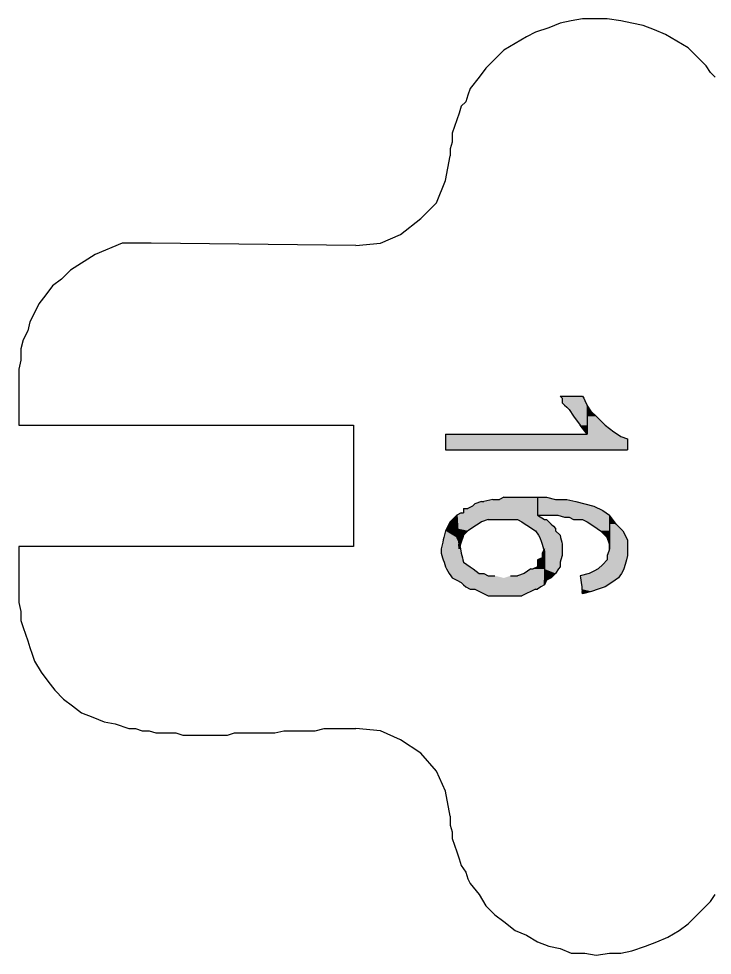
# Model space of a CAD drawing. Extents: x -1063 to 1100, y -467 to 441.
# Drawn here: x -43.5 to 8, y -322.7 to -253.2 of the extents above; entities that cross this region are included whole.
import ezdxf

# ---------------------------------------------------------------- set-up
doc = ezdxf.new("R2010")
doc.units = 0
doc.layers.add('H', color=7, linetype='CONTINUOUS')
doc.layers.add('P', color=250, linetype='CONTINUOUS')

# ---------------------------------------------------------------- blocks, each defined once
blk = doc.blocks.new('*U71')
at = {"layer": 'H', "color": 0, "linetype": 'CONTINUOUS'}
for p, q in [((-3.333, -281.167), (-1.667, -281.167)), ((-3.333, -281.167), (-3.167, -281.333)), ((-3.167, -281.333), (-3.167, -281.5)), ((-1.667, -281.167), (-1.583, -281.333)), ((-1.583, -281.333), (-1.5, -281.5)), ((-3.167, -281.5), (-3.167, -281.667)), ((-3.167, -281.667), (-3, -281.833)), ((-3, -281.833), (-2.833, -282)), ((-2.833, -282), (-2.667, -282.167)), ((-2.667, -282.167), (-2.333, -282.667)), ((-1.5, -281.5), (-1.417, -281.667)), ((-1.417, -281.667), (-1.333, -281.833)), ((-1.333, -281.833), (-1.333, -282)), ((-1.333, -282), (-1.333, -282.167)), ((-1.333, -282.167), (-1.333, -282.667)), ((-2.333, -282.667), (-1.833, -283.333)), ((-1.333, -282.667), (-1.333, -283.333)), ((-1.333, -284), (-1.833, -283.333)), ((-1.333, -283.333), (-1.333, -284))]:
    blk.add_line(p, q, dxfattribs=at)
for points in [[(-3.333, -281.167), (-3.333, -281.167), (-1.667, -281.167)], [(-3.333, -281.167), (-3.167, -281.333), (-1.583, -281.333)], [(-3.167, -281.333), (-3.167, -281.5), (-1.5, -281.5)], [(-3.167, -281.5), (-3.167, -281.667), (-1.417, -281.667)], [(-3.167, -281.667), (-3, -281.833), (-1.333, -281.833)], [(-3, -281.833), (-2.833, -282), (-1.333, -282)], [(-2.833, -282), (-2.667, -282.167), (-1.333, -282.167)], [(-2.667, -282.167), (-2.333, -282.667), (-1.333, -282.667)], [(-2.333, -282.667), (-1.833, -283.333), (-1.333, -283.333)]]:
    blk.add_solid(points, dxfattribs=at)
at = {"layer": 'H', "color": 0, "linetype": 'CONTINUOUS', "extrusion": (0, 0, -1)}
for points in [[(3.333, -281.167), (1.667, -281.167), (1.583, -281.333)], [(3.167, -281.333), (1.583, -281.333), (1.5, -281.5)], [(3.167, -281.5), (1.5, -281.5), (1.417, -281.667)], [(3.167, -281.667), (1.417, -281.667), (1.333, -281.833)], [(3, -281.833), (1.333, -281.833), (1.333, -282)], [(2.833, -282), (1.333, -282), (1.333, -282.167)], [(2.667, -282.167), (1.333, -282.167), (1.333, -282.667)], [(2.333, -282.667), (1.333, -282.667), (1.333, -283.333)], [(1.833, -283.333), (1.333, -283.333), (1.333, -284)]]:
    blk.add_solid(points, dxfattribs=at)
blk = doc.blocks.new('*U72')
at = {"layer": 'H', "color": 0, "linetype": 'CONTINUOUS'}
for p, q in [((-1.333, -281.833), (-1.333, -282.333)), ((-1, -282.333), (-1.333, -281.833)), ((-1.333, -282.333), (-1.333, -282.667)), ((-1.333, -282.667), (-1.333, -283.333)), ((-1, -282.333), (-0.667, -282.667)), ((-0.667, -282.667), (0, -283.333)), ((-1.333, -283.333), (-1.333, -283.833)), ((0, -283.333), (0.667, -283.833)), ((-11.833, -284), (-1.333, -284)), ((-11.833, -284), (-11.833, -284.167)), ((-11.833, -284.167), (-11.833, -284.333)), ((-1.333, -283.833), (-1.333, -284)), ((0.667, -283.833), (0.917, -284)), ((0.917, -284), (1.167, -284.167)), ((1.167, -284.167), (1.667, -284.333)), ((-11.833, -284.333), (-11.833, -285.167)), ((1.667, -284.333), (1.667, -285.167)), ((-11.833, -285.167), (1.667, -285.167))]:
    blk.add_line(p, q, dxfattribs=at)
for points in [[(-1.333, -281.833), (-1.333, -282.333), (-1, -282.333)], [(-1.333, -282.333), (-1.333, -282.667), (-0.667, -282.667)], [(-1.333, -282.667), (-1.333, -283.333), (0, -283.333)], [(-1.333, -283.333), (-1.333, -283.833), (0.667, -283.833)], [(-11.833, -284), (-11.833, -284), (-1.333, -284)], [(-11.833, -284), (-11.833, -284.167), (1.167, -284.167)], [(-11.833, -284.167), (-11.833, -284.333), (1.667, -284.333)], [(-1.333, -283.833), (-1.333, -284), (0.917, -284)], [(-11.833, -284.333), (-11.833, -285.167), (1.667, -285.167)], [(-11.833, -285.167), (-11.833, -285.167), (1.667, -285.167)]]:
    blk.add_solid(points, dxfattribs=at)
at = {"layer": 'H', "color": 0, "linetype": 'CONTINUOUS', "extrusion": (0, 0, -1)}
for points in [[(1.333, -282.333), (1, -282.333), (0.667, -282.667)], [(1.333, -282.667), (0.667, -282.667), (0, -283.333)], [(1.333, -283.333), (0, -283.333), (-0.667, -283.833)], [(11.833, -284), (-0.917, -284), (-1.167, -284.167)], [(11.833, -284.167), (-1.167, -284.167), (-1.667, -284.333)], [(1.333, -283.833), (-0.667, -283.833), (-0.917, -284)], [(11.833, -284.333), (-1.667, -284.333), (-1.667, -285.167)]]:
    blk.add_solid(points, dxfattribs=at)
blk = doc.blocks.new('*U73')
at = {"layer": 'H', "color": 0, "linetype": 'CONTINUOUS'}
for p, q in [((-11.5, -290.5), (-11.583, -290.667)), ((-11, -290), (-11.5, -290.5)), ((-11, -290.5), (-11, -290)), ((-11, -290.5), (-11, -290.667)), ((-11.833, -291.167), (-11.958, -291.667)), ((-11.583, -290.667), (-11.833, -291.167)), ((-11, -290.667), (-11, -291.167)), ((-11, -291.167), (-11, -291.667)), ((-12, -291.833), (-12.042, -292)), ((-11.958, -291.667), (-12, -291.833)), ((-11, -291.667), (-10.917, -291.833)), ((-10.917, -291.833), (-10.833, -292)), ((-12.042, -292), (-12.167, -292.5)), ((-12.167, -292.5), (-12.167, -292.833)), ((-10.833, -292), (-10.733, -292.5)), ((-10.733, -292.5), (-10.667, -292.833)), ((-4.5, -292.5), (-4.667, -292.833)), ((-4.5, -292.833), (-4.5, -292.5)), ((-12.167, -292.833), (-12.056, -293.167)), ((-12.056, -293.167), (-12, -293.333)), ((-10.667, -292.833), (-10.583, -293.167)), ((-10.583, -293.167), (-10.542, -293.333)), ((-4.667, -293.167), (-5, -293.333)), ((-4.667, -292.833), (-4.667, -293.167)), ((-4.5, -292.833), (-4.5, -293.167)), ((-4.5, -293.167), (-4.5, -293.333)), ((-12, -293.333), (-11.944, -293.5)), ((-11.944, -293.5), (-11.833, -293.833)), ((-11.833, -293.833), (-11.75, -294)), ((-10.542, -293.333), (-10.5, -293.5)), ((-10.5, -293.5), (-10, -293.833)), ((-10, -293.833), (-9.778, -294)), ((-5, -293.833), (-5.333, -294)), ((-5, -293.333), (-5, -293.5)), ((-5, -293.5), (-5, -293.833)), ((-4.5, -293.333), (-4.5, -293.5)), ((-4.5, -293.5), (-4.5, -293.833)), ((-4.5, -293.833), (-4.5, -294)), ((-11.75, -294), (-11.667, -294.167)), ((-11.667, -294.167), (-11.556, -294.333)), ((-11.556, -294.333), (-11.444, -294.5)), ((-11.444, -294.5), (-11.333, -294.667)), ((-11.333, -294.667), (-11, -294.833)), ((-9.778, -294), (-9.556, -294.167)), ((-9.556, -294.167), (-9.333, -294.333)), ((-9.333, -294.333), (-9, -294.333)), ((-9, -294.333), (-8.667, -294.5)), ((-8.667, -294.5), (-8.167, -294.5)), ((-7, -294.5), (-6.5, -294.5)), ((-6, -294.333), (-6.5, -294.5)), ((-5.75, -294.167), (-6, -294.333)), ((-5.5, -294), (-5.75, -294.167)), ((-5.5, -294), (-5.333, -294)), ((-4.5, -294), (-4.5, -294.167)), ((-4.5, -294.167), (-4.5, -294.333)), ((-4.5, -294.333), (-4.5, -294.5)), ((-4.5, -294.5), (-4.5, -294.667)), ((-4.5, -294.667), (-4.5, -294.833)), ((-11, -294.833), (-10.667, -295)), ((-10.667, -295), (-10.5, -295.167)), ((-10.5, -295.167), (-10.333, -295.333)), ((-10.333, -295.333), (-10, -295.5)), ((-4.75, -295.333), (-5, -295.5)), ((-4.5, -295.167), (-4.75, -295.333)), ((-4.5, -294.833), (-4.5, -295)), ((-4.5, -295), (-4.5, -295.167)), ((-10, -295.5), (-9.667, -295.5)), ((-9.667, -295.5), (-8.667, -296)), ((-8.667, -296), (-8, -296)), ((-8, -296), (-7.5, -296)), ((-7.5, -296), (-7, -296)), ((-7, -296), (-6.167, -296)), ((-5.167, -295.5), (-6.167, -296)), ((-5.167, -295.5), (-5, -295.5))]:
    blk.add_line(p, q, dxfattribs=at)
for points in [[(-11.5, -290.5), (-11.583, -290.667), (-11, -290.667)], [(-11, -290), (-11.5, -290.5), (-11, -290.5)], [(-11.833, -291.167), (-11.958, -291.667), (-11, -291.667)], [(-11.583, -290.667), (-11.833, -291.167), (-11, -291.167)], [(-12, -291.833), (-12.042, -292), (-10.833, -292)], [(-11.958, -291.667), (-12, -291.833), (-10.917, -291.833)], [(-12.042, -292), (-12.167, -292.5), (-10.733, -292.5)], [(-12.167, -292.5), (-12.167, -292.833), (-10.667, -292.833)], [(-4.5, -292.5), (-4.667, -292.833), (-4.5, -292.833)], [(-12.167, -292.833), (-12.056, -293.167), (-10.583, -293.167)], [(-12.056, -293.167), (-12, -293.333), (-10.542, -293.333)], [(-4.667, -293.167), (-5, -293.333), (-4.5, -293.333)], [(-4.667, -292.833), (-4.667, -293.167), (-4.5, -293.167)], [(-12, -293.333), (-11.944, -293.5), (-10.5, -293.5)], [(-11.944, -293.5), (-11.833, -293.833), (-10, -293.833)], [(-11.833, -293.833), (-11.75, -294), (-9.778, -294)], [(-5, -293.833), (-5.333, -294), (-4.5, -294)], [(-5, -293.333), (-5, -293.5), (-4.5, -293.5)], [(-5, -293.5), (-5, -293.833), (-4.5, -293.833)], [(-11.75, -294), (-11.667, -294.167), (-9.556, -294.167)], [(-11.667, -294.167), (-11.556, -294.333), (-9.333, -294.333)], [(-11.556, -294.333), (-11.444, -294.5), (-8.667, -294.5)], [(-11.444, -294.5), (-11.333, -294.667), (-7.5, -294.667)], [(-11.333, -294.667), (-11, -294.833), (-4.5, -294.833)], [(-9.333, -294.333), (-9.333, -294.333), (-9, -294.333)], [(-8.667, -294.5), (-8.667, -294.5), (-8.167, -294.5)], [(-7, -294.5), (-7.5, -294.667), (-4.5, -294.667)], [(-7, -294.5), (-7, -294.5), (-6.5, -294.5)], [(-6, -294.333), (-6.5, -294.5), (-4.5, -294.5)], [(-5.75, -294.167), (-6, -294.333), (-4.5, -294.333)], [(-5.5, -294), (-5.75, -294.167), (-4.5, -294.167)], [(-5.5, -294), (-5.5, -294), (-5.333, -294)], [(-11, -294.833), (-10.667, -295), (-4.5, -295)], [(-10.667, -295), (-10.5, -295.167), (-4.5, -295.167)], [(-10.5, -295.167), (-10.333, -295.333), (-4.75, -295.333)], [(-10.333, -295.333), (-10, -295.5), (-5, -295.5)], [(-10, -295.5), (-10, -295.5), (-9.667, -295.5)], [(-9.667, -295.5), (-8.667, -296), (-6.167, -296)], [(-8.667, -296), (-8.667, -296), (-8, -296)], [(-8, -296), (-8, -296), (-7.5, -296)], [(-7.5, -296), (-7.5, -296), (-7, -296)], [(-7, -296), (-7, -296), (-6.167, -296)], [(-5.167, -295.5), (-5.167, -295.5), (-5, -295.5)]]:
    blk.add_solid(points, dxfattribs=at)
at = {"layer": 'H', "color": 0, "linetype": 'CONTINUOUS', "extrusion": (0, 0, -1)}
for points in [[(11.5, -290.5), (11, -290.5), (11, -290.667)], [(11.833, -291.167), (11, -291.167), (11, -291.667)], [(11.583, -290.667), (11, -290.667), (11, -291.167)], [(12, -291.833), (10.917, -291.833), (10.833, -292)], [(11.958, -291.667), (11, -291.667), (10.917, -291.833)], [(12.167, -292.5), (10.733, -292.5), (10.667, -292.833)], [(12.042, -292), (10.833, -292), (10.733, -292.5)], [(12.167, -292.833), (10.667, -292.833), (10.583, -293.167)], [(12.056, -293.167), (10.583, -293.167), (10.542, -293.333)], [(4.667, -292.833), (4.5, -292.833), (4.5, -293.167)], [(4.667, -293.167), (4.5, -293.167), (4.5, -293.333)], [(12, -293.333), (10.542, -293.333), (10.5, -293.5)], [(11.944, -293.5), (10.5, -293.5), (10, -293.833)], [(11.833, -293.833), (10, -293.833), (9.778, -294)], [(5, -293.333), (4.5, -293.333), (4.5, -293.5)], [(5, -293.5), (4.5, -293.5), (4.5, -293.833)], [(5, -293.833), (4.5, -293.833), (4.5, -294)], [(11.75, -294), (9.778, -294), (9.556, -294.167)], [(11.667, -294.167), (9.556, -294.167), (9.333, -294.333)], [(11.556, -294.333), (9, -294.333), (8.667, -294.5)], [(11.444, -294.5), (8.167, -294.5), (7.5, -294.667)], [(11.333, -294.667), (4.5, -294.667), (4.5, -294.833)], [(7, -294.5), (4.5, -294.5), (4.5, -294.667)], [(6, -294.333), (4.5, -294.333), (4.5, -294.5)], [(5.75, -294.167), (4.5, -294.167), (4.5, -294.333)], [(5.5, -294), (4.5, -294), (4.5, -294.167)], [(11, -294.833), (4.5, -294.833), (4.5, -295)], [(10.667, -295), (4.5, -295), (4.5, -295.167)], [(10.5, -295.167), (4.5, -295.167), (4.75, -295.333)], [(10.333, -295.333), (4.75, -295.333), (5, -295.5)], [(9.667, -295.5), (5.167, -295.5), (6.167, -296)]]:
    blk.add_solid(points, dxfattribs=at)
blk = doc.blocks.new('*U74')
at = {"layer": 'H', "color": 0, "linetype": 'CONTINUOUS'}
for p, q in [((-9.167, -289), (-9.667, -289.167)), ((-9.167, -289), (-9, -289)), ((-8.333, -288.833), (-9, -289)), ((-8.333, -288.833), (-7.833, -288.833)), ((-7.5, -288.667), (-7.833, -288.833)), ((-7.5, -288.667), (-6.667, -288.667)), ((-6.667, -288.667), (-5.833, -288.667)), ((-5.833, -288.667), (-5, -288.667)), ((-5, -288.667), (-5, -288.833)), ((-5, -288.833), (-5, -289)), ((-5, -289), (-5, -289.167)), ((-10.5, -289.5), (-10.167, -289.5)), ((-10.5, -289.5), (-10.5, -289.833)), ((-9.833, -289.333), (-10.167, -289.5)), ((-9.667, -289.167), (-9.833, -289.333)), ((-5, -289.167), (-5, -289.333)), ((-5, -289.333), (-5, -289.5)), ((-5, -289.5), (-5, -289.833)), ((-10.667, -289.833), (-11, -290)), ((-11, -290), (-10.978, -290.333)), ((-10.978, -290.333), (-10.967, -290.5)), ((-10.967, -290.5), (-10.956, -290.667)), ((-10.667, -289.833), (-10.5, -289.833)), ((-9.167, -290.5), (-9.417, -290.667)), ((-8.667, -290.333), (-9.167, -290.5)), ((-8.667, -290.333), (-8.167, -290.333)), ((-8.167, -290.333), (-7.5, -290.333)), ((-7.5, -290.333), (-7, -290.333)), ((-7, -290.333), (-6.5, -290.333)), ((-6.5, -290.333), (-6.167, -290.5)), ((-6.167, -290.5), (-5.917, -290.667)), ((-5, -289.833), (-5, -290)), ((-5, -290), (-4.5, -290.333)), ((-4.5, -290.333), (-4.333, -290.333)), ((-4.333, -290.333), (-4.167, -290.5)), ((-4.167, -290.5), (-4, -290.667)), ((-10.956, -290.667), (-10.944, -290.833)), ((-10.944, -290.833), (-10.933, -291)), ((-10.933, -291), (-10.922, -291.167)), ((-10.922, -291.167), (-10.9, -291.5)), ((-10.167, -291.167), (-10.5, -291.5)), ((-9.917, -291), (-10.167, -291.167)), ((-9.667, -290.833), (-9.917, -291)), ((-9.417, -290.667), (-9.667, -290.833)), ((-5.917, -290.667), (-5.667, -290.833)), ((-5.667, -290.833), (-5.417, -291)), ((-5.417, -291), (-5.167, -291.167)), ((-5.167, -291.167), (-4.944, -291.5)), ((-4, -290.667), (-3.833, -290.833)), ((-3.833, -290.833), (-3.667, -291)), ((-3.667, -291), (-3.667, -291.167)), ((-3.667, -291.167), (-3.333, -291.5)), ((-10.9, -291.5), (-10.889, -291.667)), ((-10.889, -291.667), (-10.867, -292)), ((-10.556, -291.667), (-10.667, -292)), ((-10.5, -291.5), (-10.556, -291.667)), ((-4.944, -291.5), (-4.833, -291.667)), ((-4.833, -291.667), (-4.722, -292)), ((-3.333, -291.5), (-3.292, -291.667)), ((-3.292, -291.667), (-3.208, -292)), ((-10.867, -292), (-10.856, -292.167)), ((-10.833, -292.5), (-10.856, -292.167)), ((-10.722, -292.167), (-10.833, -292.5)), ((-10.667, -292), (-10.722, -292.167)), ((-4.722, -292), (-4.667, -292.167)), ((-4.667, -292.167), (-4.556, -292.5)), ((-4.556, -292.5), (-4.5, -292.667)), ((-3.208, -292), (-3.167, -292.167)), ((-3.167, -292.167), (-3.167, -292.5)), ((-3.167, -292.5), (-3.167, -292.667)), ((-4.5, -292.667), (-4.5, -293)), ((-4.5, -293), (-4.5, -293.333)), ((-3.167, -293), (-3.278, -293.333)), ((-3.167, -292.667), (-3.167, -293)), ((-4.5, -293.333), (-4.5, -293.5)), ((-4.5, -293.5), (-4.5, -293.833)), ((-4.5, -293.833), (-4.5, -294)), ((-3.333, -293.833), (-3.444, -294)), ((-3.278, -293.333), (-3.333, -293.5)), ((-3.333, -293.5), (-3.333, -293.833)), ((-4.5, -294), (-4.5, -294.333)), ((-4.5, -294.333), (-4.5, -294.667)), ((-4.5, -294.667), (-4.5, -294.833)), ((-4, -294.667), (-4.333, -294.833)), ((-3.667, -294.333), (-4, -294.667)), ((-3.444, -294), (-3.667, -294.333)), ((-4.333, -294.833), (-4.5, -295.167)), ((-4.5, -295.167), (-4.5, -294.833))]:
    blk.add_line(p, q, dxfattribs=at)
for points in [[(-9.167, -289), (-9.667, -289.167), (-5, -289.167)], [(-9.167, -289), (-9.167, -289), (-9, -289)], [(-8.333, -288.833), (-9, -289), (-5, -289)], [(-8.333, -288.833), (-8.333, -288.833), (-7.833, -288.833)], [(-7.5, -288.667), (-7.833, -288.833), (-5, -288.833)], [(-7.5, -288.667), (-7.5, -288.667), (-6.667, -288.667)], [(-6.667, -288.667), (-6.667, -288.667), (-5.833, -288.667)], [(-5.833, -288.667), (-5.833, -288.667), (-5, -288.667)], [(-10.5, -289.5), (-10.5, -289.5), (-10.167, -289.5)], [(-10.5, -289.5), (-10.5, -289.833), (-5, -289.833)], [(-9.833, -289.333), (-10.167, -289.5), (-5, -289.5)], [(-9.667, -289.167), (-9.833, -289.333), (-5, -289.333)], [(-10.667, -289.833), (-11, -290), (-5, -290)], [(-11, -290), (-10.978, -290.333), (-4.5, -290.333)], [(-10.978, -290.333), (-10.967, -290.5), (-9.167, -290.5)], [(-10.967, -290.5), (-10.956, -290.667), (-9.417, -290.667)], [(-10.667, -289.833), (-10.667, -289.833), (-10.5, -289.833)], [(-8.667, -290.333), (-8.667, -290.333), (-8.167, -290.333)], [(-8.167, -290.333), (-8.167, -290.333), (-7.5, -290.333)], [(-7.5, -290.333), (-7.5, -290.333), (-7, -290.333)], [(-7, -290.333), (-7, -290.333), (-6.5, -290.333)], [(-6.5, -290.333), (-6.167, -290.5), (-4.167, -290.5)], [(-6.167, -290.5), (-5.917, -290.667), (-4, -290.667)], [(-4.5, -290.333), (-4.5, -290.333), (-4.333, -290.333)], [(-10.956, -290.667), (-10.944, -290.833), (-9.667, -290.833)], [(-10.944, -290.833), (-10.933, -291), (-9.917, -291)], [(-10.933, -291), (-10.922, -291.167), (-10.167, -291.167)], [(-10.922, -291.167), (-10.9, -291.5), (-10.5, -291.5)], [(-5.917, -290.667), (-5.667, -290.833), (-3.833, -290.833)], [(-5.667, -290.833), (-5.417, -291), (-3.667, -291)], [(-5.417, -291), (-5.167, -291.167), (-3.667, -291.167)], [(-5.167, -291.167), (-4.944, -291.5), (-3.333, -291.5)], [(-10.9, -291.5), (-10.889, -291.667), (-10.556, -291.667)], [(-10.889, -291.667), (-10.867, -292), (-10.667, -292)], [(-4.944, -291.5), (-4.833, -291.667), (-3.292, -291.667)], [(-4.833, -291.667), (-4.722, -292), (-3.208, -292)], [(-10.867, -292), (-10.856, -292.167), (-10.722, -292.167)], [(-4.722, -292), (-4.667, -292.167), (-3.167, -292.167)], [(-4.667, -292.167), (-4.556, -292.5), (-3.167, -292.5)], [(-4.556, -292.5), (-4.5, -292.667), (-3.167, -292.667)], [(-4.5, -292.667), (-4.5, -293), (-3.167, -293)], [(-4.5, -293), (-4.5, -293.333), (-3.278, -293.333)], [(-4.5, -293.333), (-4.5, -293.5), (-3.333, -293.5)], [(-4.5, -293.5), (-4.5, -293.833), (-3.333, -293.833)], [(-4.5, -293.833), (-4.5, -294), (-3.444, -294)], [(-4.5, -294), (-4.5, -294.333), (-3.667, -294.333)], [(-4.5, -294.333), (-4.5, -294.667), (-4, -294.667)], [(-4.5, -294.667), (-4.5, -294.833), (-4.333, -294.833)]]:
    blk.add_solid(points, dxfattribs=at)
at = {"layer": 'H', "color": 0, "linetype": 'CONTINUOUS', "extrusion": (0, 0, -1)}
for points in [[(9.167, -289), (5, -289), (5, -289.167)], [(8.333, -288.833), (5, -288.833), (5, -289)], [(7.5, -288.667), (5, -288.667), (5, -288.833)], [(10.5, -289.5), (5, -289.5), (5, -289.833)], [(9.833, -289.333), (5, -289.333), (5, -289.5)], [(9.667, -289.167), (5, -289.167), (5, -289.333)], [(11, -290), (5, -290), (4.5, -290.333)], [(10.978, -290.333), (8.667, -290.333), (9.167, -290.5)], [(10.967, -290.5), (9.167, -290.5), (9.417, -290.667)], [(10.667, -289.833), (5, -289.833), (5, -290)], [(6.5, -290.333), (4.333, -290.333), (4.167, -290.5)], [(6.167, -290.5), (4.167, -290.5), (4, -290.667)], [(10.956, -290.667), (9.417, -290.667), (9.667, -290.833)], [(10.944, -290.833), (9.667, -290.833), (9.917, -291)], [(10.933, -291), (9.917, -291), (10.167, -291.167)], [(10.922, -291.167), (10.167, -291.167), (10.5, -291.5)], [(5.917, -290.667), (4, -290.667), (3.833, -290.833)], [(5.667, -290.833), (3.833, -290.833), (3.667, -291)], [(5.417, -291), (3.667, -291), (3.667, -291.167)], [(5.167, -291.167), (3.667, -291.167), (3.333, -291.5)], [(10.9, -291.5), (10.5, -291.5), (10.556, -291.667)], [(10.889, -291.667), (10.556, -291.667), (10.667, -292)], [(4.944, -291.5), (3.333, -291.5), (3.292, -291.667)], [(4.833, -291.667), (3.292, -291.667), (3.208, -292)], [(10.867, -292), (10.667, -292), (10.722, -292.167)], [(10.856, -292.167), (10.722, -292.167), (10.833, -292.5)], [(4.722, -292), (3.208, -292), (3.167, -292.167)], [(4.667, -292.167), (3.167, -292.167), (3.167, -292.5)], [(4.556, -292.5), (3.167, -292.5), (3.167, -292.667)], [(4.5, -292.667), (3.167, -292.667), (3.167, -293)], [(4.5, -293), (3.167, -293), (3.278, -293.333)], [(4.5, -293.333), (3.278, -293.333), (3.333, -293.5)], [(4.5, -293.5), (3.333, -293.5), (3.333, -293.833)], [(4.5, -293.833), (3.333, -293.833), (3.444, -294)], [(4.5, -294), (3.444, -294), (3.667, -294.333)], [(4.5, -294.333), (3.667, -294.333), (4, -294.667)], [(4.5, -294.667), (4, -294.667), (4.333, -294.833)], [(4.5, -294.833), (4.333, -294.833), (4.5, -295.167)]]:
    blk.add_solid(points, dxfattribs=at)
blk = doc.blocks.new('*U75')
at = {"layer": 'H', "color": 0, "linetype": 'CONTINUOUS'}
for p, q in [((-5, -288.667), (-4.333, -288.667)), ((-5, -288.667), (-5, -288.833)), ((-5, -288.833), (-5, -289)), ((-5, -289), (-5, -289.167)), ((-4.333, -288.667), (-3.667, -288.833)), ((-3.667, -288.833), (-2.833, -288.833)), ((-2.833, -288.833), (-2.167, -289)), ((-2.167, -289), (-1.5, -289.167)), ((-5, -289.167), (-5, -289.333)), ((-5, -289.333), (-5, -289.667)), ((-5, -289.667), (-5, -290)), ((-1.5, -289.167), (-0.833, -289.333)), ((-0.833, -289.333), (-0.167, -289.667)), ((-0.167, -289.667), (0.333, -290)), ((-5, -290), (-3.5, -290)), ((-3.5, -290), (-3, -290.167)), ((-3, -290.167), (-2.667, -290.167)), ((-2.667, -290.167), (-2.333, -290.333)), ((-2.333, -290.333), (-2, -290.333)), ((-2, -290.333), (-1.667, -290.333)), ((-1.667, -290.333), (-1.333, -290.5)), ((-1.333, -290.5), (-0.833, -290.833)), ((0.333, -290), (0.333, -290.167)), ((0.333, -290.167), (0.333, -290.333)), ((0.333, -290.333), (0.333, -290.5)), ((0.333, -290.5), (0.333, -290.833)), ((-0.833, -290.833), (-0.333, -291.167)), ((-0.333, -291.167), (0.167, -291.667)), ((0.333, -290.833), (0.333, -291.167)), ((0.333, -291.167), (0.333, -291.667)), ((0.333, -292.167), (0.167, -291.667)), ((0.333, -291.667), (0.333, -292.167)), ((0.333, -292.167), (0.333, -292.5)), ((0.333, -292.5), (0.333, -292.167))]:
    blk.add_line(p, q, dxfattribs=at)
for points in [[(-5, -288.667), (-5, -288.667), (-4.333, -288.667)], [(-5, -288.667), (-5, -288.833), (-3.667, -288.833)], [(-5, -288.833), (-5, -289), (-2.167, -289)], [(-5, -289), (-5, -289.167), (-1.5, -289.167)], [(-3.667, -288.833), (-3.667, -288.833), (-2.833, -288.833)], [(-5, -289.167), (-5, -289.333), (-0.833, -289.333)], [(-5, -289.333), (-5, -289.667), (-0.167, -289.667)], [(-5, -289.667), (-5, -290), (0.333, -290)], [(-5, -290), (-5, -290), (-3.5, -290)], [(-3.5, -290), (-3, -290.167), (0.333, -290.167)], [(-3, -290.167), (-3, -290.167), (-2.667, -290.167)], [(-2.667, -290.167), (-2.333, -290.333), (0.333, -290.333)], [(-2.333, -290.333), (-2.333, -290.333), (-2, -290.333)], [(-2, -290.333), (-2, -290.333), (-1.667, -290.333)], [(-1.667, -290.333), (-1.333, -290.5), (0.333, -290.5)], [(-1.333, -290.5), (-0.833, -290.833), (0.333, -290.833)], [(-0.833, -290.833), (-0.333, -291.167), (0.333, -291.167)], [(-0.333, -291.167), (0.167, -291.667), (0.333, -291.667)], [(0.333, -292.167), (0.333, -292.5), (0.333, -292.5)]]:
    blk.add_solid(points, dxfattribs=at)
at = {"layer": 'H', "color": 0, "linetype": 'CONTINUOUS', "extrusion": (0, 0, -1)}
for points in [[(5, -288.667), (4.333, -288.667), (3.667, -288.833)], [(5, -288.833), (2.833, -288.833), (2.167, -289)], [(5, -289), (2.167, -289), (1.5, -289.167)], [(5, -289.167), (1.5, -289.167), (0.833, -289.333)], [(5, -289.333), (0.833, -289.333), (0.167, -289.667)], [(5, -289.667), (0.167, -289.667), (-0.333, -290)], [(3.5, -290), (-0.333, -290), (-0.333, -290.167)], [(2.667, -290.167), (-0.333, -290.167), (-0.333, -290.333)], [(1.667, -290.333), (-0.333, -290.333), (-0.333, -290.5)], [(1.333, -290.5), (-0.333, -290.5), (-0.333, -290.833)], [(0.833, -290.833), (-0.333, -290.833), (-0.333, -291.167)], [(0.333, -291.167), (-0.333, -291.167), (-0.333, -291.667)], [(-0.167, -291.667), (-0.333, -291.667), (-0.333, -292.167)]]:
    blk.add_solid(points, dxfattribs=at)
blk = doc.blocks.new('*U76')
at = {"layer": 'H', "color": 0, "linetype": 'CONTINUOUS'}
for p, q in [((0.333, -290), (0.333, -290.667)), ((0.833, -290.667), (0.333, -290)), ((0.333, -290.667), (0.333, -291.167)), ((0.333, -291.167), (0.333, -291.833)), ((0.833, -290.667), (1.333, -291.167)), ((1.333, -291.167), (1.667, -291.833)), ((0.333, -291.833), (0.333, -292.5)), ((1.667, -291.833), (1.667, -292.5)), ((0.333, -292.5), (0.278, -292.667)), ((1.667, -292.5), (1.667, -292.667)), ((0.278, -292.667), (0.167, -293)), ((0.167, -293), (0.167, -293.333)), ((1.667, -293), (1.583, -293.333)), ((1.667, -292.667), (1.667, -293)), ((-0.167, -293.667), (-0.5, -294)), ((0.167, -293.333), (-0.167, -293.667)), ((1.5, -293.667), (1.389, -294)), ((1.583, -293.333), (1.5, -293.667)), ((-1.167, -294.333), (-1.833, -294.5)), ((-1.833, -294.5), (-1.812, -294.667)), ((-1.812, -294.667), (-1.771, -295)), ((-0.833, -294.167), (-1.167, -294.333)), ((-0.5, -294), (-0.833, -294.167)), ((1, -294.667), (0.5, -295)), ((1.111, -294.5), (1, -294.667)), ((1.222, -294.333), (1.111, -294.5)), ((1.333, -294.167), (1.222, -294.333)), ((1.389, -294), (1.333, -294.167)), ((-1.771, -295), (-1.729, -295.333)), ((-1.729, -295.333), (-1.708, -295.5)), ((0, -295.333), (-0.5, -295.5)), ((0.5, -295), (0, -295.333)), ((-1.708, -295.5), (-1.688, -295.667)), ((-1.667, -295.833), (-1.688, -295.667)), ((-1, -295.667), (-1.667, -295.833)), ((-0.5, -295.5), (-1, -295.667))]:
    blk.add_line(p, q, dxfattribs=at)
for points in [[(0.333, -290), (0.333, -290.667), (0.833, -290.667)], [(0.333, -290.667), (0.333, -291.167), (1.333, -291.167)], [(0.333, -291.167), (0.333, -291.833), (1.667, -291.833)], [(0.333, -291.833), (0.333, -292.5), (1.667, -292.5)], [(0.333, -292.5), (0.278, -292.667), (1.667, -292.667)], [(0.278, -292.667), (0.167, -293), (1.667, -293)], [(0.167, -293), (0.167, -293.333), (1.583, -293.333)], [(-0.167, -293.667), (-0.5, -294), (1.389, -294)], [(0.167, -293.333), (-0.167, -293.667), (1.5, -293.667)], [(-1.167, -294.333), (-1.833, -294.5), (1.111, -294.5)], [(-1.833, -294.5), (-1.812, -294.667), (1, -294.667)], [(-1.812, -294.667), (-1.771, -295), (0.5, -295)], [(-0.833, -294.167), (-1.167, -294.333), (1.222, -294.333)], [(-0.5, -294), (-0.833, -294.167), (1.333, -294.167)], [(-1.771, -295), (-1.729, -295.333), (0, -295.333)], [(-1.729, -295.333), (-1.708, -295.5), (-0.5, -295.5)], [(-1.708, -295.5), (-1.688, -295.667), (-1, -295.667)]]:
    blk.add_solid(points, dxfattribs=at)
at = {"layer": 'H', "color": 0, "linetype": 'CONTINUOUS', "extrusion": (0, 0, -1)}
for points in [[(-0.333, -290.667), (-0.833, -290.667), (-1.333, -291.167)], [(-0.333, -291.167), (-1.333, -291.167), (-1.667, -291.833)], [(-0.333, -291.833), (-1.667, -291.833), (-1.667, -292.5)], [(-0.333, -292.5), (-1.667, -292.5), (-1.667, -292.667)], [(-0.167, -293), (-1.667, -293), (-1.583, -293.333)], [(-0.278, -292.667), (-1.667, -292.667), (-1.667, -293)], [(0.167, -293.667), (-1.5, -293.667), (-1.389, -294)], [(-0.167, -293.333), (-1.583, -293.333), (-1.5, -293.667)], [(1.833, -294.5), (-1.111, -294.5), (-1, -294.667)], [(1.812, -294.667), (-1, -294.667), (-0.5, -295)], [(1.167, -294.333), (-1.222, -294.333), (-1.111, -294.5)], [(0.833, -294.167), (-1.333, -294.167), (-1.222, -294.333)], [(0.5, -294), (-1.389, -294), (-1.333, -294.167)], [(1.771, -295), (-0.5, -295), (0, -295.333)], [(1.729, -295.333), (0, -295.333), (0.5, -295.5)], [(1.708, -295.5), (0.5, -295.5), (1, -295.667)], [(1.688, -295.667), (1, -295.667), (1.667, -295.833)]]:
    blk.add_solid(points, dxfattribs=at)

msp = doc.modelspace()

# ---------------------------------------------------------------- linework, layer by layer
at = {"layer": 'P', "color": 0, "linetype": 'CONTINUOUS'}
for points in [[(8.167, -257.5), (7.833, -257.167), (7.5, -256.667), (6.833, -256), (6.167, -255.333), (5.333, -254.833), (4.5, -254.333), (3.667, -254), (2.833, -253.667), (2, -253.5), (1.167, -253.333), (0.167, -253.167), (-0.667, -253.167), (-1.667, -253.167), (-2.5, -253.333), (-3.333, -253.5), (-4.167, -253.833), (-5.167, -254.167), (-5.833, -254.5), (-6.667, -255), (-7.5, -255.5), (-8.167, -256.167), (-8.833, -256.833), (-9.333, -257.5), (-10, -258.333), (-10.167, -258.833), (-10.333, -259.333), (-10.667, -259.667), (-10.833, -260.167), (-11, -260.667), (-11.167, -261.167), (-11.333, -261.667), (-11.333, -262.333), (-11.5, -262.833), (-11.5, -263.333)], [(-18.5, -270), (-16.667, -269.833), (-15.167, -269.167), (-13.667, -268), (-12.5, -266.833), (-11.833, -265.167), (-11.5, -263.333)], [(-18.5, -270), (-33.667, -269.833), (-35.833, -269.833), (-37.833, -270.667), (-39.667, -271.833), (-40.333, -272.5), (-41, -273), (-41.5, -273.667), (-42, -274.333), (-42.333, -275), (-42.667, -275.667), (-42.833, -276.333), (-43.167, -277), (-43.333, -277.667), (-43.333, -278.5), (-43.5, -279.167), (-43.5, -280), (-43.5, -280.833), (-43.5, -281.667), (-43.5, -282.5), (-43.5, -283.333), (-18.667, -283.333), (-18.667, -292.333), (-43.5, -292.333), (-43.5, -293.167), (-43.5, -293.833), (-43.5, -294.5), (-43.5, -295.333), (-43.5, -296), (-43.5, -296.5), (-43.333, -297.167), (-43.333, -297.833), (-43.167, -298.333), (-43, -298.833), (-42.833, -299.333), (-42.667, -299.833), (-42.5, -300.333), (-42.333, -300.833), (-41.833, -301.667), (-41.333, -302.333), (-40.833, -303), (-40.167, -303.667), (-39.5, -304.167), (-38.833, -304.667), (-38, -305), (-37.167, -305.333), (-36.333, -305.5), (-35.333, -305.833), (-34.833, -305.833), (-34.333, -306), (-33.833, -306), (-33.333, -306.167), (-32.833, -306.167), (-32.333, -306.167), (-31.833, -306.167), (-31.333, -306.333), (-30.833, -306.333), (-30.167, -306.333), (-29.667, -306.333), (-29.167, -306.333), (-28.5, -306.333), (-28, -306.333), (-27.5, -306.167), (-26.833, -306.167), (-26.333, -306.167), (-25.667, -306.167), (-25.167, -306.167), (-24.5, -306.167), (-23.833, -306), (-23.333, -306), (-22.667, -306), (-22.167, -306), (-21.5, -306), (-20.833, -305.833), (-20.333, -305.833), (-19.667, -305.833), (-19.167, -305.833), (-18.5, -305.833)], [(-11.5, -312.333), (-11.833, -310.5), (-12.5, -309), (-13.667, -307.667), (-15.167, -306.667), (-16.667, -306), (-18.5, -305.833)], [(-11.5, -312.333), (-11.5, -313), (-11.333, -313.5), (-11.333, -314), (-11.167, -314.5), (-11, -315), (-10.833, -315.5), (-10.667, -316), (-10.333, -316.5), (-10.167, -317), (-10, -317.333), (-9.333, -318.167), (-8.833, -319), (-8.167, -319.667), (-7.5, -320.167), (-6.667, -320.833), (-5.833, -321.167), (-5, -321.667), (-4.167, -322), (-3.333, -322.167), (-2.5, -322.5), (-1.5, -322.5), (-0.667, -322.667), (0.333, -322.5), (1.167, -322.5), (2, -322.333), (3, -322), (3.833, -321.667), (4.667, -321.333), (5.5, -320.833), (6.167, -320.333), (6.833, -319.667), (7.5, -319), (7.833, -318.667), (8.167, -318.167)]]:
    msp.add_lwpolyline(points, dxfattribs=at)

# ---------------------------------------------------------------- block references
at = {"layer": 'H', "color": 0, "linetype": 'CONTINUOUS'}
for name in ['*U71', '*U72', '*U74', '*U75', '*U73', '*U76']:
    msp.add_blockref(name, (0, 0), dxfattribs=at)

doc.saveas('drawing.dxf')
